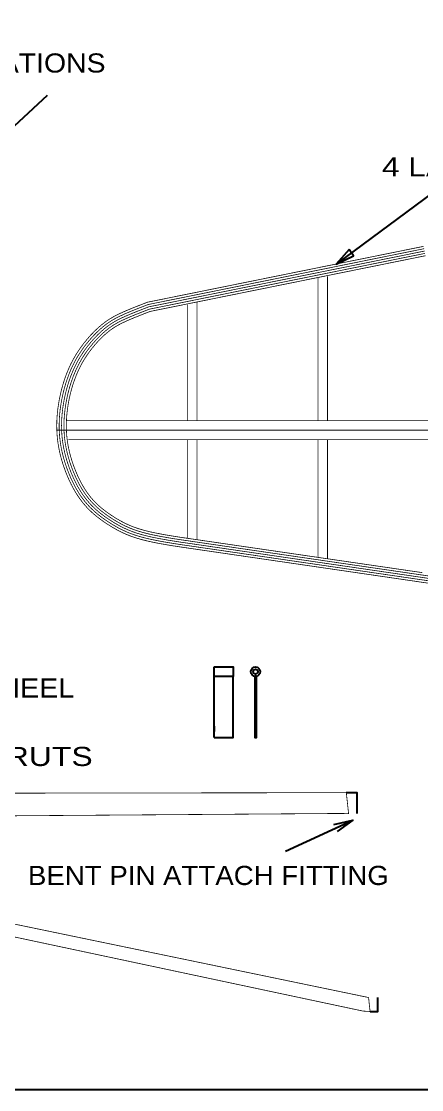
# Model space of a CAD drawing. Extents: x 0.4 to 42.7, y 0.1 to 28.
# Drawn here: x 27.75 to 32.97, y 0.14 to 14.09 of the extents above; entities that cross this region are included whole.
import ezdxf
from ezdxf.enums import TextEntityAlignment as Align

# ---------------------------------------------------------------- set-up
doc = ezdxf.new("R2010")
doc.units = 0
doc.header["$MEASUREMENT"] = 0
doc.layers.get('0').update_dxf_attribs({"color": 1, "linetype": 'CONTINUOUS'})

msp = doc.modelspace()

# ---------------------------------------------------------------- linework, layer by layer
at = {"color": 7, "linetype": 'Continuous'}
for points in [[(42.7447, 0.1409), (42.7447, 28.0482), (0.3881, 28.0482), (0.3881, 0.1409), (42.7447, 0.1409)], [(28.0809, 13.1263), (26.9094, 12.0367)], [(33.2333, 11.944), (31.8558, 10.9242)], [(32.0269, 11.1131), (31.8558, 10.9242), (32.0864, 11.0327), (32.0269, 11.1131)], [(30.2633, 5.6619), (30.5133, 5.6619), (30.5133, 5.5388), (30.2633, 5.5388)], [(30.2633, 4.7388), (30.2633, 5.6619)], [(30.2633, 4.7388), (30.5133, 4.7388), (30.5133, 5.5388), (30.2633, 5.5388)], [(30.7953, 5.5412), (30.7953, 4.7413), (30.816, 4.7413), (30.816, 5.5412), (30.7953, 5.5412)], [(30.2633, 4.8905), (30.2633, 4.8181)], [(31.9904, 4.0199), (32.1262, 4.0199), (32.1262, 3.7462)], [(31.194, 3.2552), (32.0771, 3.6627)], [(31.8291, 3.6034), (32.0771, 3.6627), (31.871, 3.5126)], [(32.3008, 1.1617), (32.4027, 1.1617), (32.4027, 1.3441)]]:
    msp.add_lwpolyline(points, dxfattribs=at)
at = {"color": 7, "linetype": 'Continuous', "const_width": 0.01}
for points in [[(33.001, 11.156), (32.6056, 11.0759), (32.2233, 10.9985), (31.8558, 10.9242), (31.5054, 10.8533), (31.1744, 10.7863), (30.8646, 10.7236), (30.5785, 10.6657), (30.3182, 10.613), (30.0856, 10.566), (29.883, 10.525), (29.7124, 10.4906), (29.5761, 10.463), (29.4764, 10.4429), (29.4151, 10.4306), (29.3945, 10.4265), (29.3945, 10.4265), (29.3945, 10.4265), (29.3649, 10.4152), (29.2929, 10.3873), (29.2016, 10.3512), (29.1668, 10.337), (29.0841, 10.302), (29.0125, 10.269), (28.9497, 10.2366), (28.8932, 10.2032), (28.8407, 10.1673), (28.8044, 10.1394), (28.7532, 10.096), (28.7023, 10.048), (28.652, 9.996), (28.6032, 9.9406), (28.5561, 9.8823), (28.5118, 9.8217), (28.4703, 9.7594), (28.4652, 9.7512), (28.4278, 9.6874), (28.3938, 9.6226), (28.3633, 9.5567), (28.3357, 9.4898), (28.3113, 9.422), (28.2895, 9.3533), (28.2703, 9.2837), (28.2622, 9.2507), (28.2465, 9.1799), (28.2333, 9.1084), (28.2227, 9.0364), (28.2149, 8.9641), (28.21, 8.8915), (28.2081, 8.8189), (28.2093, 8.7463), (28.2141, 8.674), (28.2156, 8.657), (28.2244, 8.5851), (28.2367, 8.5137), (28.252, 8.4429), (28.2703, 8.3728), (28.2916, 8.3033), (28.3155, 8.2347), (28.3354, 8.1833), (28.3638, 8.1162), (28.3949, 8.0504), (28.4287, 7.9861), (28.4657, 7.9236), (28.506, 7.8633), (28.55, 7.8053), (28.5976, 7.75), (28.6197, 7.7266), (28.6729, 7.6757), (28.7293, 7.6279), (28.7876, 7.5833), (28.847, 7.5419), (28.9067, 7.5039), (28.9327, 7.4881), (28.9909, 7.4548), (29.0492, 7.4246), (29.1092, 7.397), (29.1719, 7.3718), (29.2392, 7.3486), (29.3124, 7.327), (29.3931, 7.3068), (29.453, 7.2935), (29.5478, 7.2749), (29.645, 7.2577), (29.7369, 7.2426), (29.8161, 7.2304), (29.8752, 7.2217), (29.9065, 7.2173), (29.9095, 7.2169), (29.9095, 7.2169), (29.9377, 7.2128), (30.0184, 7.2009), (30.1461, 7.1823), (30.3146, 7.1577), (30.5182, 7.1279), (30.751, 7.0939), (31.0072, 7.0565), (31.2809, 7.0165), (31.5664, 6.9748), (31.8578, 6.9322), (32.1491, 6.8896), (32.4344, 6.8479), (32.7081, 6.8079), (32.9642, 6.7704), (33.197, 6.7363)], [(33.0072, 11.1253), (32.6119, 11.0453), (32.2294, 10.9679), (31.8621, 10.8935), (31.5117, 10.8227), (31.1807, 10.7557), (30.8709, 10.693), (30.5846, 10.6351), (30.3243, 10.5824), (30.0919, 10.5354), (29.8891, 10.4944), (29.7187, 10.4599), (29.5824, 10.4324), (29.4825, 10.4123), (29.4212, 10.3999), (29.4212, 10.3999), (29.4212, 10.3999), (29.4032, 10.3963), (29.3762, 10.386), (29.3043, 10.3582), (29.2134, 10.3222), (29.1787, 10.3082), (29.0966, 10.2734), (29.0261, 10.2409), (28.9648, 10.2093), (28.9101, 10.1768), (28.8591, 10.1419), (28.8239, 10.1151), (28.774, 10.0727), (28.7242, 10.0258), (28.6749, 9.9748), (28.627, 9.9205), (28.5809, 9.8633), (28.5374, 9.8038), (28.4966, 9.7424), (28.4919, 9.735), (28.455, 9.6723), (28.4219, 9.6087), (28.3918, 9.5442), (28.365, 9.4786), (28.3408, 9.412), (28.3194, 9.3444), (28.3006, 9.2758), (28.2926, 9.2436), (28.2771, 9.1737), (28.2642, 9.1033), (28.2538, 9.0325), (28.246, 8.9614), (28.2413, 8.8901), (28.2394, 8.8188), (28.2406, 8.7476), (28.2452, 8.6765), (28.2467, 8.6603), (28.2554, 8.5896), (28.2673, 8.5197), (28.2824, 8.4502), (28.3004, 8.3813), (28.3213, 8.3131), (28.3449, 8.2455), (28.3645, 8.195), (28.3923, 8.129), (28.4229, 8.0644), (28.456, 8.0014), (28.4922, 7.9403), (28.5315, 7.8814), (28.5743, 7.8249), (28.6207, 7.7709), (28.6419, 7.7487), (28.6939, 7.6989), (28.7488, 7.6522), (28.8061, 7.6085), (28.8644, 7.5679), (28.9231, 7.5304), (28.9486, 7.515), (29.0059, 7.4823), (29.063, 7.4527), (29.1214, 7.4257), (29.183, 7.4011), (29.2487, 7.3784), (29.3208, 7.3572), (29.4003, 7.3372), (29.4592, 7.3242), (29.5535, 7.3056), (29.6502, 7.2885), (29.7418, 7.2735), (29.8208, 7.2613), (29.8796, 7.2527), (29.9107, 7.2483), (29.9107, 7.2483), (29.9139, 7.2478), (29.942, 7.2437), (30.023, 7.2319), (30.1505, 7.2133), (30.319, 7.1886), (30.5228, 7.1589), (30.7557, 7.1248), (31.012, 7.0874), (31.2857, 7.0474), (31.5712, 7.0057), (31.8622, 6.9631), (32.1535, 6.9205), (32.4389, 6.8788), (32.7127, 6.8388), (32.9688, 6.8013), (33.2014, 6.7673)], [(33.0131, 11.0947), (32.618, 11.0147), (32.2357, 10.9373), (31.8682, 10.8629), (31.5178, 10.792), (31.187, 10.7251), (30.8772, 10.6624), (30.5909, 10.6045), (30.3304, 10.5518), (30.098, 10.5047), (29.8954, 10.4638), (29.7248, 10.4293), (29.5887, 10.4018), (29.4888, 10.3816), (29.4888, 10.3816), (29.4888, 10.3816), (29.4273, 10.3693), (29.4118, 10.3662), (29.3874, 10.3569), (29.3157, 10.3291), (29.2249, 10.2932), (29.1908, 10.2793), (29.1092, 10.2448), (29.0399, 10.2129), (28.9801, 10.1819), (28.9269, 10.1505), (28.8773, 10.1166), (28.8436, 10.0907), (28.7949, 10.0494), (28.7461, 10.0035), (28.698, 9.9536), (28.6509, 9.9003), (28.6057, 9.8442), (28.5629, 9.7859), (28.5228, 9.7255), (28.5186, 9.7188), (28.4824, 9.6571), (28.4499, 9.5949), (28.4205, 9.5317), (28.394, 9.4673), (28.3704, 9.402), (28.3495, 9.3356), (28.3308, 9.2679), (28.323, 9.2364), (28.3079, 9.1675), (28.295, 9.0982), (28.2848, 9.0285), (28.2773, 8.9586), (28.2725, 8.8886), (28.2707, 8.8186), (28.2718, 8.7489), (28.2763, 8.6789), (28.2778, 8.6637), (28.2863, 8.5942), (28.298, 8.5256), (28.3128, 8.4575), (28.3305, 8.3899), (28.351, 8.3228), (28.3743, 8.2562), (28.3933, 8.2067), (28.4209, 8.1417), (28.4508, 8.0783), (28.4834, 8.0166), (28.5187, 7.957), (28.557, 7.8995), (28.5986, 7.8446), (28.644, 7.7919), (28.664, 7.7708), (28.7148, 7.7221), (28.7685, 7.6766), (28.8244, 7.6338), (28.8819, 7.5939), (28.9396, 7.557), (28.9644, 7.542), (29.0208, 7.5097), (29.0768, 7.4808), (29.1338, 7.4545), (29.1938, 7.4304), (29.2582, 7.4082), (29.3289, 7.3874), (29.4074, 7.3676), (29.4657, 7.3548), (29.5593, 7.3364), (29.6553, 7.3193), (29.7467, 7.3044), (29.8254, 7.2922), (29.884, 7.2836), (29.884, 7.2836), (29.915, 7.2792), (29.9184, 7.2788), (29.9464, 7.2747), (30.0273, 7.2628), (30.1549, 7.2442), (30.3235, 7.2196), (30.5272, 7.1898), (30.7601, 7.1558), (31.0164, 7.1183), (31.2903, 7.0783), (31.5758, 7.0366), (31.867, 6.994), (32.1579, 6.9515), (32.4435, 6.9097), (32.7173, 6.8697), (32.9732, 6.8323), (33.206, 6.7982)], [(33.0191, 11.064), (32.624, 10.984), (32.2418, 10.9067), (31.8745, 10.8323), (31.5239, 10.7614), (31.1931, 10.6944), (30.8835, 10.6318), (30.597, 10.5738), (30.3365, 10.5211), (30.1041, 10.4741), (29.9015, 10.4331), (29.7311, 10.3987), (29.5948, 10.3712), (29.5948, 10.3712), (29.5948, 10.3712), (29.4949, 10.351), (29.4334, 10.3386), (29.4205, 10.3361), (29.3986, 10.3277), (29.327, 10.3), (29.2366, 10.2642), (29.2027, 10.2504), (29.122, 10.2163), (29.0536, 10.1848), (28.9952, 10.1546), (28.9437, 10.1241), (28.8956, 10.0913), (28.8632, 10.0664), (28.8156, 10.0261), (28.768, 9.9813), (28.7209, 9.9324), (28.6749, 9.8802), (28.6305, 9.8252), (28.5886, 9.768), (28.5492, 9.7086), (28.5454, 9.7026), (28.5097, 9.6419), (28.478, 9.5811), (28.4491, 9.5191), (28.4232, 9.4561), (28.4, 9.3919), (28.3794, 9.3267), (28.3611, 9.26), (28.3534, 9.2293), (28.3385, 9.1613), (28.3259, 9.0931), (28.3159, 9.0246), (28.3084, 8.9559), (28.3036, 8.8871), (28.3019, 8.8185), (28.3031, 8.7501), (28.3075, 8.6813), (28.3087, 8.667), (28.3172, 8.5987), (28.3286, 8.5316), (28.3432, 8.4648), (28.3605, 8.3984), (28.3808, 8.3325), (28.4035, 8.267), (28.4224, 8.2184), (28.4494, 8.1545), (28.4788, 8.0923), (28.5106, 8.0319), (28.5451, 7.9736), (28.5825, 7.9176), (28.6229, 7.8642), (28.6671, 7.8128), (28.6861, 7.7928), (28.7357, 7.7453), (28.7881, 7.7009), (28.8429, 7.659), (28.8992, 7.6199), (28.9561, 7.5835), (28.9802, 7.5689), (29.0358, 7.5372), (29.0905, 7.5088), (29.1463, 7.4832), (29.2047, 7.4597), (29.2677, 7.4379), (29.3372, 7.4175), (29.4146, 7.398), (29.4722, 7.3853), (29.5649, 7.3671), (29.6606, 7.3501), (29.7515, 7.3352), (29.83, 7.3231), (29.83, 7.3231), (29.8885, 7.3145), (29.9194, 7.3102), (29.9226, 7.3097), (29.9508, 7.3056), (30.0317, 7.2938), (30.1593, 7.2751), (30.3279, 7.2505), (30.5316, 7.2207), (30.7644, 7.1867), (31.0206, 7.1493), (31.2951, 7.1092), (31.5805, 7.0675), (31.8714, 7.0249), (32.1625, 6.9824), (32.448, 6.9407), (32.7217, 6.9006), (32.9778, 6.8632), (33.2106, 6.8291)], [(33.0252, 11.0333), (32.6301, 10.9534), (32.2483, 10.8761), (31.8808, 10.8017), (31.5302, 10.7307), (31.1992, 10.6638), (30.8898, 10.6012), (30.6031, 10.5432), (30.3428, 10.4905), (30.1104, 10.4435), (29.9078, 10.4025), (29.7372, 10.368), (29.7372, 10.368), (29.7372, 10.368), (29.601, 10.3405), (29.501, 10.3204), (29.4395, 10.308), (29.4292, 10.3059), (29.4098, 10.2985), (29.3384, 10.2709), (29.2482, 10.2352), (29.2147, 10.2216), (29.1345, 10.1877), (29.0674, 10.1567), (29.0103, 10.1272), (28.9604, 10.0977), (28.914, 10.066), (28.8829, 10.0421), (28.8365, 10.0027), (28.7899, 9.959), (28.7439, 9.9112), (28.6987, 9.86), (28.6554, 9.8061), (28.6142, 9.7501), (28.5753, 9.6916), (28.5721, 9.6864), (28.5371, 9.6268), (28.506, 9.5672), (28.4778, 9.5066), (28.4525, 9.4448), (28.4297, 9.3819), (28.4093, 9.3178), (28.3913, 9.2521), (28.3838, 9.2222), (28.369, 9.1551), (28.3566, 9.088), (28.3468, 9.0206), (28.3395, 8.9531), (28.3349, 8.8857), (28.3332, 8.8184), (28.3344, 8.7514), (28.3386, 8.6838), (28.3398, 8.6704), (28.3481, 8.6033), (28.3594, 8.5375), (28.3736, 8.4721), (28.3906, 8.4069), (28.4105, 8.3422), (28.4329, 8.2778), (28.4513, 8.2301), (28.478, 8.1673), (28.5067, 8.1063), (28.5379, 8.0472), (28.5716, 7.9902), (28.6079, 7.9357), (28.6472, 7.8838), (28.6904, 7.8338), (28.7084, 7.8149), (28.7566, 7.7686), (28.8076, 7.7253), (28.8613, 7.6843), (28.9165, 7.6459), (28.9726, 7.61), (28.996, 7.5959), (29.0508, 7.5646), (29.1043, 7.5369), (29.1587, 7.5119), (29.2156, 7.489), (29.2773, 7.4677), (29.3454, 7.4477), (29.4219, 7.4284), (29.4784, 7.4159), (29.5707, 7.3978), (29.6659, 7.3809), (29.7564, 7.3661), (29.7564, 7.3661), (29.8348, 7.354), (29.893, 7.3455), (29.9236, 7.3411), (29.927, 7.3407), (29.9552, 7.3365), (30.0361, 7.3247), (30.1637, 7.3061), (30.3321, 7.2815), (30.536, 7.2517), (30.7688, 7.2177), (31.025, 7.1802), (31.2995, 7.1401), (31.5849, 7.0984), (31.876, 7.0559), (32.1671, 7.0133), (32.4524, 6.9716), (32.7263, 6.9316), (32.9822, 6.8941)], [(31.6203, 9.0003), (31.6203, 10.7503)], [(31.7452, 9.0003), (31.7452, 10.7654)], [(29.9146, 9.0003), (29.9146, 10.3932)], [(30.0397, 9.0003), (30.0397, 10.431)], [(29.9146, 8.8799), (29.9146, 9.0003)], [(30.0397, 8.8799), (30.0397, 9.0003)], [(31.6203, 8.8799), (31.6203, 9.0003)], [(31.7452, 8.8799), (31.7452, 9.0003)], [(35.1565, 8.8799), (28.334, 8.8799)], [(35.1565, 8.7549), (28.2081, 8.7549)], [(34.037, 8.6299), (28.3577, 8.6299)], [(29.9146, 8.6299), (29.9146, 7.3422)], [(30.0397, 8.6299), (30.0397, 7.3184)], [(31.6203, 8.6299), (31.6203, 7.0933)], [(31.7452, 8.6299), (31.7452, 7.0732)], [(31.8967, 3.7482), (27.0734, 3.7135), (26.3847, 3.7094), (26.2393, 3.7181), (20.1431, 3.7327), (20.1031, 3.9591), (20.3599, 4.0024), (31.9904, 4.0199), (32.0201, 3.7462), (31.8967, 3.7482)], [(20.1431, 3.7327), (32.2079, 1.167), (32.3008, 1.1617), (32.2811, 1.3441), (20.7701, 3.7312)]]:
    msp.add_lwpolyline(points, dxfattribs=at)
at = {"color": 7, "linetype": 'Continuous'}
for radius in [0.0615, 0.0308]:
    msp.add_circle((30.8056, 5.6004), radius, dxfattribs=at)

# ---------------------------------------------------------------- texts
at = {"color": 7}
for s, width, p, p2 in [('1/32" BALSA LAMINATIONS', 0.89415, (24.0765, 13.4259), (28.8453, 13.4259)), ('4 LAMINATIONS OF 1/32" BALSA', 0.963843, (32.4553, 12.0685), (38.8006, 12.0685)), ('1/2" TAILWHEEL', 0.883538, (25.564, 5.2616), (28.4355, 5.2616)), ('1/16" SPRUCE STRUTS', 1.040445, (24.082, 4.3679), (28.6773, 4.3679)), ('BENT PIN ATTACH FITTING', 0.870332, (27.8317, 2.8137), (32.546, 2.8137))]:
    msp.add_text(s, height=0.25, dxfattribs=dict(at, width=width)).set_placement(p, p2, align=Align.FIT)

doc.saveas('drawing.dxf')
